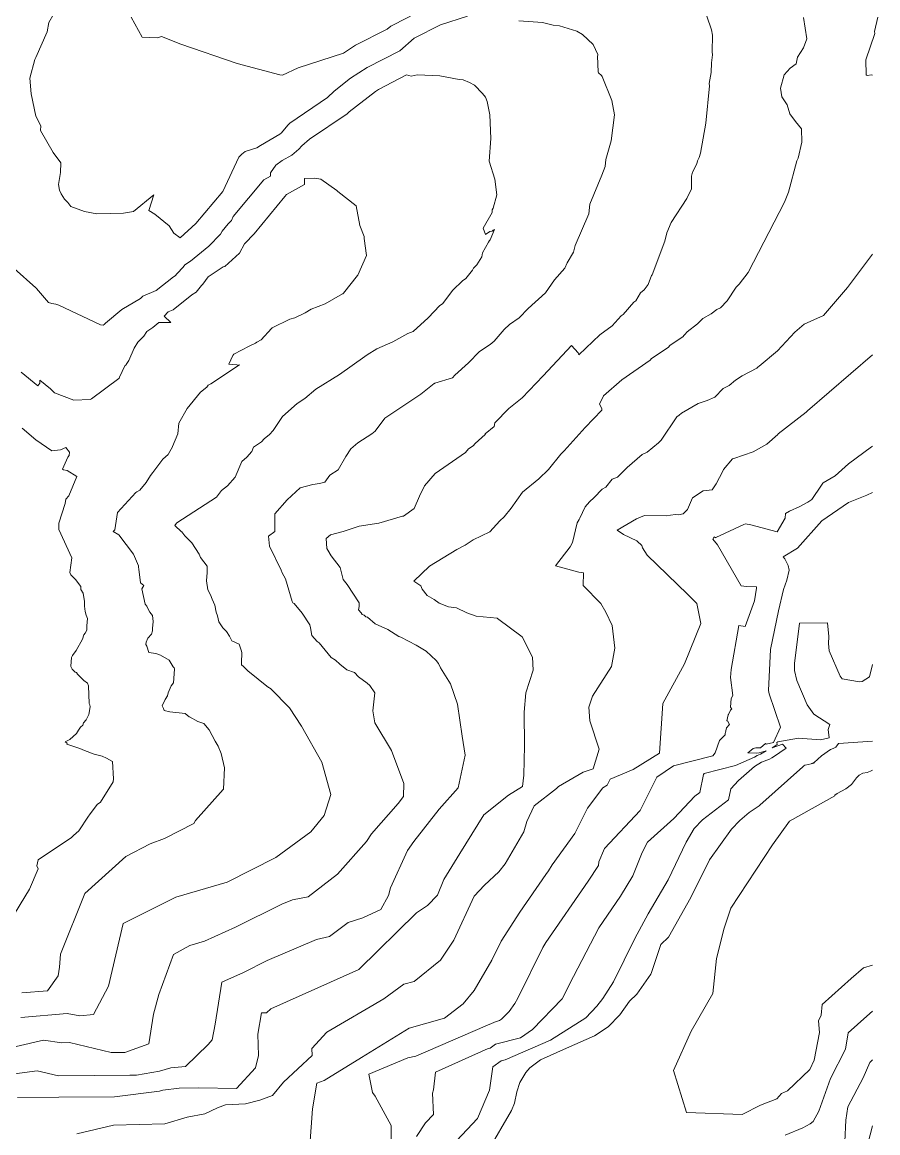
# Model space of a CAD drawing. Header units: metres. Extents: x 809241 to 811075, y 9156873 to 9158251.
# Drawn here: x 810814.4 to 811075.3, y 9157090.2 to 9157428.7 of the extents above; entities that cross this region are included whole.
import ezdxf

# ---------------------------------------------------------------- set-up
doc = ezdxf.new("R2010")
doc.units = ezdxf.units.M
doc.layers.add('C-TOPO-MAJR', color=9, linetype='Continuous')

msp = doc.modelspace()

# ---------------------------------------------------------------- linework, layer by layer
at = {"layer": 'C-TOPO-MAJR', "color": 9, "linetype": 'Continuous', "lineweight": 5}
for points, elevation in [([(810847.64, 9157430.29), (810850.96, 9157424.19), (810855.67, 9157423.95), (810856.9, 9157424.41), (810862.74, 9157422.07), (810879.93, 9157416.18), (810892.99, 9157412.66), (810893.78, 9157412.62), (810898.58, 9157414.77), (810912.36, 9157419.3), (810916.04, 9157421.71), (810925.72, 9157426.6), (810926.79, 9157427.53), (810927.66, 9157427.94), (810944.14, 9157436.6)], 2430), ([(810965.86, 9157429.11), (810973.07, 9157428.67), (810976.28, 9157427.82), (810978.19, 9157427.61), (810983.54, 9157426.04), (810985.24, 9157425.03), (810988.5, 9157421.94), (810989.91, 9157418.84), (810989.95, 9157418.64), (810989.87, 9157418.42), (810990.06, 9157413.61), (810990.13, 9157413.31), (810991.06, 9157412.44), (810991.21, 9157412.2), (810994.22, 9157404.89), (810995, 9157400.52), (810994.01, 9157392.57), (810992.38, 9157386.9), (810992.14, 9157384.75), (810991.19, 9157382.09), (810987.44, 9157373.26), (810987.18, 9157370.28), (810982.99, 9157360.7), (810982.47, 9157358.59), (810980.6, 9157355.36), (810979.91, 9157353.79), (810976.72, 9157350.21), (810974.02, 9157346.26), (810968.69, 9157341.48), (810965.97, 9157338.64), (810963, 9157336.58), (810961.4, 9157335.09), (810958.35, 9157331.52), (810957.09, 9157330.47), (810953.87, 9157328.31), (810950.46, 9157324.88), (810946.36, 9157321.11), (810945.64, 9157320.29), (810940.19, 9157318.69), (810940.13, 9157318.65), (810940.07, 9157318.62), (810940.03, 9157318.6), (810935.96, 9157315.4), (810924.97, 9157308.01), (810922.03, 9157304.07), (810920.97, 9157303.23), (810916.79, 9157300.54), (810914.61, 9157298.65), (810913.06, 9157296.4), (810910.73, 9157292.28), (810908.22, 9157290.62), (810906.63, 9157288.55), (810905.06, 9157288.09), (810902.98, 9157287.8), (810899.15, 9157286.83), (810895.17, 9157283.14), (810891.45, 9157278.91), (810891.44, 9157273.47), (810889.45, 9157272.12), (810889.78, 9157268.98), (810893.39, 9157261.7), (810893.69, 9157260.87), (810894.71, 9157259.03), (810896.67, 9157252.15), (810896.97, 9157251.75), (810897.3, 9157251.58), (810899.72, 9157248.59), (810902.07, 9157245), (810902.33, 9157244.13), (810902.74, 9157241.81), (810904.31, 9157239.98), (810904.93, 9157239.53), (810908.62, 9157235.1), (810909.95, 9157234.26), (810911.28, 9157233.01), (810913.41, 9157231.33), (810915.75, 9157230.53), (810916.92, 9157229.19), (810919.63, 9157227.23), (810920.44, 9157226.52), (810921.9, 9157224.34), (810921.31, 9157218.88), (810921.9, 9157215.2), (810927.03, 9157206.71), (810930.78, 9157196.63), (810930.68, 9157192.75), (810929.03, 9157190.61), (810920.93, 9157181.35), (810919.35, 9157179.04), (810910.54, 9157169), (810901.6, 9157162.12), (810896.78, 9157161.22), (810893.53, 9157159.9), (810879.4, 9157152.85), (810869.99, 9157148.58), (810865.5, 9157147.27), (810860.56, 9157144.58), (810856.08, 9157132.32), (810854.38, 9157126.42), (810853.04, 9157117.37), (810845.67, 9157114.71), (810841.54, 9157114.73), (810828.84, 9157117.74), (810826.5, 9157117.64), (810820.91, 9157118.49), (810805.42, 9157114.89)], 2440), ([(811023.17, 9157430.59), (811024.6, 9157426.39), (811024.92, 9157424.82), (811024.82, 9157419.67), (811024.94, 9157418.82), (811024.6, 9157416.31), (811024.49, 9157413.39), (811023.93, 9157410.07), (811023.99, 9157409.31), (811022.84, 9157397.91), (811021.19, 9157388.85), (811020.84, 9157387.49), (811020.35, 9157386.52), (811020.08, 9157385.54), (811018.78, 9157383.02), (811018.49, 9157381.83), (811018.52, 9157377.94), (811017.07, 9157374.97), (811012.27, 9157367.66), (811010.93, 9157364.49), (811010.39, 9157362), (811006.45, 9157351.74), (811006.33, 9157351.54), (811005.3, 9157348.73), (811004.02, 9157347.19), (811002.91, 9157346.21), (811001.47, 9157343.81), (811000.89, 9157343.43), (810997.61, 9157339.6), (810997.01, 9157339.2), (810994.29, 9157336.13), (810990.59, 9157333.43), (810984.11, 9157327.37), (810983.95, 9157327.9), (810981.9, 9157330.22), (810973.26, 9157320.95), (810966.85, 9157314.22), (810962.8, 9157311.02), (810958.47, 9157306.65), (810958.31, 9157305.48), (810955.62, 9157303.25), (810955.67, 9157303.03), (810955.55, 9157303.08), (810952.53, 9157300.34), (810951.95, 9157299.59), (810950.54, 9157298.66), (810949.53, 9157297.56), (810940.33, 9157291.12), (810937.09, 9157287.42), (810935.51, 9157284.31), (810933.92, 9157280.46), (810930.7, 9157278.14), (810930.37, 9157278.12), (810923.11, 9157276), (810917.15, 9157275.15), (810912.32, 9157273.47), (810908.39, 9157272.47), (810907.12, 9157271.31), (810907.29, 9157268.26), (810907.63, 9157267.81), (810908.66, 9157266.11), (810911.39, 9157262.5), (810912.3, 9157258.87), (810913.52, 9157257.32), (810917.17, 9157251.79), (810917.13, 9157250.63), (810916.94, 9157249.59), (810917.79, 9157248.66), (810918.04, 9157248.17), (810918.7, 9157247.96), (810919.14, 9157247.5), (810919.68, 9157247.35), (810922.07, 9157245.38), (810925.89, 9157243.66), (810929.29, 9157241.47), (810929.84, 9157241.24), (810934.48, 9157238.88), (810935.51, 9157238.19), (810937.59, 9157237.05), (810940.67, 9157234.19), (810941.32, 9157233.23), (810941.93, 9157231.94), (810945.05, 9157227.04), (810947.14, 9157220.88), (810948.6, 9157211.11), (810949.52, 9157205.29), (810947.32, 9157195.32), (810941.59, 9157188.83), (810933.78, 9157179.05), (810931.88, 9157176.27), (810926.67, 9157164.89), (810926.07, 9157162.58), (810923.77, 9157158.25), (810918.31, 9157155.75), (810913.79, 9157154.29), (810908.12, 9157150.06), (810904.16, 9157149.14), (810889.14, 9157142.71), (810881.87, 9157139.09), (810875.28, 9157136.1), (810873.23, 9157123.37), (810872.37, 9157118.51), (810871.13, 9157117.1), (810864.19, 9157110.39), (810859.71, 9157110.06), (810856.25, 9157109.01), (810849.25, 9157107.78), (810847.19, 9157107.79), (810825.5, 9157107.56), (810818.96, 9157109.11), (810810.55, 9157108)], 2430), ([(811052.64, 9157430.15), (811053.7, 9157423.66), (811052.63, 9157420.93), (811050.8, 9157418.11), (811050.37, 9157416.03), (811048.58, 9157414.69), (811046.72, 9157412.65), (811045.65, 9157408.61), (811046.07, 9157405.95), (811047.69, 9157403.59), (811048.5, 9157400.78), (811050.16, 9157398.44), (811052.02, 9157396.2), (811052.17, 9157392.15), (811051.01, 9157387.26), (811050.61, 9157386.52), (811048.06, 9157376.91), (811046.84, 9157373.9), (811035.8, 9157352.42), (811033.07, 9157348.93), (811032.15, 9157348.01), (811029.38, 9157343.83), (811027.33, 9157341.68), (811026.17, 9157341.19), (811024.45, 9157339.88), (811021.98, 9157338.44), (811020.32, 9157336.81), (811017.15, 9157334.4), (811016.46, 9157333.58), (811016.21, 9157333.35), (811015.89, 9157332.82), (811011.98, 9157330.24), (811011.38, 9157329.54), (811006.33, 9157326.18), (811005.88, 9157325.67), (810997.27, 9157319.77), (810991.66, 9157314.87), (810990.44, 9157312.29), (810991.1, 9157310.94), (810991.13, 9157310.44), (810986.06, 9157305.23), (810979.67, 9157298.05), (810978.65, 9157297.07), (810974.89, 9157292.43), (810971.96, 9157289.54), (810966.96, 9157285.52), (810963.55, 9157280.56), (810961.4, 9157278), (810960.09, 9157276.78), (810957.03, 9157273.35), (810951.88, 9157270.92), (810949.52, 9157269.34), (810946.93, 9157268.05), (810938.63, 9157262.94), (810938.58, 9157262.93), (810938.58, 9157262.91), (810933.81, 9157258.4), (810935.98, 9157256.92), (810936.38, 9157255.89), (810937.86, 9157253.97), (810940.06, 9157252.75), (810941.52, 9157251.67), (810944.35, 9157250.57), (810946.88, 9157250.27), (810950, 9157248.68), (810952.85, 9157247.65), (810959.27, 9157247.03), (810959.29, 9157246.97), (810966.89, 9157241.4), (810970.01, 9157235.21), (810970.19, 9157231.2), (810967.94, 9157224.29), (810967.48, 9157218.4), (810967.57, 9157208.2), (810967.35, 9157199.24), (810966.93, 9157195.79), (810962.68, 9157193.15), (810955.19, 9157187.14), (810947.82, 9157175.34), (810942.97, 9157167.44), (810941.02, 9157162.68), (810937.98, 9157159.54), (810934.64, 9157157.27), (810917.06, 9157139.96), (810890.19, 9157127.99), (810888.94, 9157126.82), (810887.36, 9157126.74), (810886.2, 9157120.25), (810886.43, 9157113.75), (810885.52, 9157110.05), (810879.74, 9157103.73), (810868.21, 9157103.88), (810862.22, 9157103.86), (810857.27, 9157103.22), (810856.28, 9157102.92), (810842.57, 9157101.15), (810825.58, 9157101.07), (810813, 9157100.96)], 2420), ([(810824.05, 9157431.23), (810822.52, 9157428.6), (810821.96, 9157425.75), (810818.58, 9157417.97), (810818.26, 9157417.4), (810816.76, 9157411.68), (810817.1, 9157406.88), (810818.58, 9157400.09), (810820.04, 9157397.12), (810819.95, 9157395.69), (810823.82, 9157389), (810826.2, 9157385.88), (810826.11, 9157382.94), (810825.49, 9157379.22), (810825.72, 9157377.57), (810826.25, 9157376.43), (810827.3, 9157374.77), (810828.26, 9157373.79), (810829.26, 9157372.52), (810833.41, 9157371.03), (810837.17, 9157370.28), (810845.24, 9157370.51), (810848.32, 9157371.07), (810854.54, 9157376.08), (810852.99, 9157371.3), (810854.85, 9157370.25), (810859.25, 9157366.67), (810860.58, 9157364.47), (810862.57, 9157363.03), (810867.34, 9157367.33), (810875.59, 9157377.15), (810880.46, 9157387.56), (810881.39, 9157388.48), (810882.42, 9157389.29), (810885.96, 9157390.44), (810887.02, 9157391.18), (810892.91, 9157394.63), (810893.43, 9157395.04), (810895.37, 9157397.31), (810896.05, 9157397.92), (810907.5, 9157405.77), (810909.54, 9157407.66), (810914.5, 9157411.68), (810919.54, 9157414.97), (810929.58, 9157420.05), (810933.93, 9157423.89), (810941.99, 9157427.9), (810950.14, 9157430.52)], 2440), ([(811075.31, 9157430.29), (811074.33, 9157425.89), (811074.44, 9157425.28), (811071.67, 9157417.26), (811071.76, 9157412.73), (811072.02, 9157412.45), (811073.35, 9157412.64), (811073.65, 9157412.61)], 2410), ([(810811.98, 9157353.7), (810818.57, 9157347.81), (810818.66, 9157347.72), (810818.72, 9157347.61), (810822.42, 9157343.3), (810823.46, 9157342.99), (810824.61, 9157342.79), (810825.52, 9157342.51), (810838.29, 9157336.47), (810839.06, 9157336.35), (810839.39, 9157336.59), (810839.77, 9157337), (810844.73, 9157341.14), (810850.46, 9157344.47), (810851.22, 9157345.27), (810855.22, 9157346.91), (810860.56, 9157351.15), (810861.04, 9157351.44), (810861.62, 9157352.17), (810863.47, 9157354.04), (810864.02, 9157354.79), (810865.69, 9157355.91), (810871.31, 9157360.5), (810874.86, 9157364.09), (810875.38, 9157365.01), (810877.19, 9157367.25), (810878.19, 9157368.28), (810878.77, 9157369.55), (810888.04, 9157380.66), (810890.13, 9157381.82), (810890.1, 9157382.85), (810891.75, 9157385.2), (810893.67, 9157386.53), (810896.58, 9157388.24), (810898.8, 9157390.01), (810899.71, 9157391.08), (810901.97, 9157393.12), (810913.47, 9157400.82), (810914.14, 9157401.44), (810922.1, 9157407.61), (810923.05, 9157408.23), (810931.62, 9157412.64), (810933.03, 9157412.23), (810934.79, 9157412.71), (810941.71, 9157412.4), (810947.65, 9157411.27), (810948.82, 9157411.18), (810950.78, 9157410.35), (810952.35, 9157409.51), (810954.77, 9157406.99), (810955.68, 9157405.88), (810956.22, 9157404.56), (810956.97, 9157400.51), (810957.31, 9157393.31), (810956.81, 9157386.37), (810958.56, 9157380.86), (810959.12, 9157376.12), (810958.03, 9157372), (810957.75, 9157371.49), (810957.67, 9157370.74), (810954.96, 9157365.9), (810955.72, 9157364.02), (810957.04, 9157364.97), (810957.67, 9157365.02), (810958.06, 9157365.35), (810958.45, 9157365.5), (810957.06, 9157362.39), (810956.93, 9157362.23), (810956.56, 9157361.69), (810954.73, 9157358.46), (810954.51, 9157357.26), (810953, 9157354.78), (810952.04, 9157353.78), (810951.74, 9157353.12), (810949.65, 9157350.59), (810948.66, 9157349.87), (810945.76, 9157347.02), (810942.56, 9157342.91), (810941.78, 9157342.37), (810938.24, 9157338.62), (810933.62, 9157334.45), (810932.01, 9157333.89), (810927.4, 9157331.32), (810922.53, 9157329.12), (810919.56, 9157327.31), (810918.91, 9157326.8), (810911.15, 9157321.31), (810903.93, 9157316.89), (810900.59, 9157314.01), (810898.23, 9157312.49), (810893.72, 9157308.52), (810890.93, 9157304.26), (810889.78, 9157303.06), (810888.16, 9157301.78), (810887.32, 9157300.85), (810884.95, 9157299.22), (810884.37, 9157297.92), (810882.87, 9157296.12), (810881.36, 9157294.79), (810879.38, 9157290.09), (810877.03, 9157287.45), (810875.13, 9157286.03), (810873.67, 9157283.92), (810861.53, 9157276.15), (810861.43, 9157276.11), (810861.42, 9157276.08), (810860.91, 9157275.29), (810862.98, 9157273.42), (810862.99, 9157273.39), (810863.03, 9157273.36), (810863.98, 9157272.16), (810866.15, 9157270.08), (810868.31, 9157266.58), (810868.78, 9157265.53), (810870.79, 9157262.95), (810870.81, 9157260.98), (810870.6, 9157258.5), (810871.02, 9157255.72), (810871.84, 9157254.15), (810872.31, 9157252.83), (810873.1, 9157251.05), (810873.58, 9157248.86), (810873.91, 9157247.83), (810874.32, 9157245.93), (810875.6, 9157244.14), (810876.68, 9157242.98), (810877.64, 9157241.58), (810878.3, 9157240.17), (810880.56, 9157239.15), (810881.26, 9157237.02), (810881.35, 9157236.53), (810881.29, 9157233.6), (810881.22, 9157232.84), (810881.9, 9157232.31), (810883.2, 9157231.06), (810889.54, 9157225.97), (810889.85, 9157225.82), (810890.22, 9157225.51), (810895.93, 9157219.77), (810899.57, 9157214.18), (810905.81, 9157203.14), (810908.54, 9157193.29), (810906.46, 9157186.97), (810902.4, 9157181.97), (810891.72, 9157174.09), (810876.94, 9157166.61), (810861.23, 9157162.03), (810845.19, 9157154.05), (810840.69, 9157134.9), (810836.12, 9157126.22), (810831.99, 9157125.87), (810828.07, 9157126.62), (810813.96, 9157125.34)], 2450), ([(810814.03, 9157322.01), (810819.14, 9157317.87), (810819.8, 9157318.67), (810819.78, 9157319.63), (810823.03, 9157316.95), (810824.24, 9157315.79), (810830.11, 9157313.56), (810835.1, 9157313.77), (810835.48, 9157313.95), (810843.84, 9157320.11), (810843.94, 9157320.24), (810844.03, 9157320.53), (810845.64, 9157324.02), (810845.96, 9157324.23), (810846.1, 9157324.39), (810846.91, 9157325.62), (810848.5, 9157329.41), (810849.67, 9157331.18), (810851.45, 9157333.02), (810852.4, 9157334.5), (810854.2, 9157335.65), (810856.04, 9157337.2), (810859.7, 9157337.24), (810857.66, 9157339.12), (810858.89, 9157340.43), (810860.4, 9157341.04), (810866.12, 9157345.63), (810867.48, 9157346.45), (810869.08, 9157348.49), (810869.44, 9157348.85), (810871.11, 9157351.12), (810875.68, 9157354.2), (810876.15, 9157354.26), (810880.64, 9157358.34), (810882.21, 9157361.16), (810882.31, 9157361.28), (810885.14, 9157364.2), (810885.15, 9157364.22), (810894.52, 9157375.63), (810895.03, 9157376.26), (810900.48, 9157379.3), (810900.43, 9157381.13), (810903.57, 9157381.2), (810905.43, 9157380.93), (810910.35, 9157377.39), (810910.68, 9157377.08), (810916.23, 9157372.71), (810917.4, 9157366.8), (810918.69, 9157363.38), (810918.66, 9157363.14), (810918.66, 9157362.84), (810919.35, 9157357.61), (810916.7, 9157351.58), (810916.67, 9157351.49), (810912.34, 9157346.1), (810912.13, 9157345.93), (810912.03, 9157345.91), (810906.73, 9157342.91), (810902.49, 9157341.29), (810900.7, 9157340.13), (810897.52, 9157338.64), (810896.02, 9157338.19), (810890.59, 9157335.53), (810890.38, 9157335.41), (810887.29, 9157331.94), (810885.92, 9157331.25), (810885.58, 9157330.9), (810883.64, 9157330.03), (810878.97, 9157327.56), (810878.65, 9157327.15), (810877.38, 9157324.54), (810879.84, 9157324.25), (810880.06, 9157324.2), (810880.62, 9157324.25), (810871.89, 9157318.52), (810871.15, 9157318.11), (810870.65, 9157317.45), (810868.8, 9157316), (810864.7, 9157310.96), (810862.12, 9157306.54), (810861.81, 9157303.25), (810860.27, 9157299.4), (810860.19, 9157299.28), (810859, 9157297.18), (810858.93, 9157297), (810857.27, 9157295.59), (810854.27, 9157291.45), (810853.47, 9157290.52), (810852.16, 9157288.45), (810850.29, 9157286.1), (810849.35, 9157285.56), (810849.08, 9157285.33), (810843.5, 9157279.26), (810842.66, 9157274.03), (810842.18, 9157273.48), (810843.81, 9157272.5), (810848.35, 9157266.58), (810849.83, 9157263.01), (810849.86, 9157262.84), (810849.89, 9157262.65), (810850, 9157262.06), (810850.44, 9157257.89), (810851.53, 9157257.07), (810850.87, 9157256.01), (810851.88, 9157251.36), (810852.42, 9157250.75), (810852.81, 9157249.77), (810853.29, 9157248.9), (810854.1, 9157247.91), (810854.35, 9157246.07), (810854.09, 9157243.96), (810854.08, 9157243.17), (810853.8, 9157242.2), (810852.7, 9157240.95), (810852.23, 9157239.73), (810852.07, 9157239.01), (810852.38, 9157238.58), (810853.01, 9157236.58), (810855.1, 9157236.27), (810856.56, 9157235.78), (810859.2, 9157234.31), (810860.41, 9157232.24), (810860.73, 9157231.89), (810860.86, 9157231.7), (810860.88, 9157231.52), (810860.48, 9157227.34), (810859.8, 9157226.5), (810858.93, 9157224.33), (810858.67, 9157223.41), (810857.99, 9157222.28), (810857.11, 9157220.31), (810857.52, 9157219.53), (810857.67, 9157218.92), (810859.44, 9157218.51), (810864.1, 9157218.06), (810865.35, 9157217.04), (810865.45, 9157217), (810867.96, 9157215.61), (810869.79, 9157214.95), (810871.42, 9157213), (810873.19, 9157209.61), (810874.2, 9157208.08), (810875.04, 9157205.78), (810876.06, 9157201.47), (810875.74, 9157194.95), (810875.74, 9157194.86), (810875.74, 9157194.84), (810875.71, 9157194.81), (810867.2, 9157185.42), (810866.68, 9157184.51), (810857.78, 9157179.93), (810853.4, 9157178.31), (810845.95, 9157174.39), (810833.53, 9157163.18), (810826.06, 9157144.63), (810825.78, 9157140.72), (810825.36, 9157138.05), (810822.06, 9157133.45), (810814.28, 9157132.83)], 2460), ([(811073.65, 9157358), (811066.06, 9157347.86), (811058.7, 9157339.28), (811052.82, 9157336.7), (811050.03, 9157334.3), (811044.68, 9157328.57), (811039.18, 9157323.91), (811038.82, 9157323.67), (811038.39, 9157323.23), (811033.93, 9157320.94), (811031.9, 9157319.57), (811029.97, 9157318.03), (811028.19, 9157317.08), (811025.62, 9157314.47), (811023.3, 9157313.41), (811020.52, 9157312.52), (811015.41, 9157309.56), (811014.72, 9157308.99), (811014.02, 9157308.49), (811009.29, 9157301.37), (811008.43, 9157300.54), (811004.99, 9157297.67), (811003.49, 9157296.99), (810998.89, 9157293.02), (810995.9, 9157290.04), (810994.35, 9157289.44), (810992.4, 9157287.05), (810991.23, 9157286.4), (810988.84, 9157283.82), (810987.39, 9157282.55), (810986.09, 9157280.97), (810984.41, 9157277.54), (810984.2, 9157277.2), (810983.63, 9157276.1), (810982.23, 9157270.13), (810981.54, 9157268.83), (810977.02, 9157263.04), (810977.01, 9157263.02), (810984.15, 9157261.1), (810985.53, 9157260.93), (810985.45, 9157257.03), (810990.81, 9157251.57), (810992.4, 9157248.91), (810994.32, 9157244.89), (810995.11, 9157237.98), (810994.07, 9157232.34), (810988.28, 9157223.35), (810987.16, 9157219.9), (810987.51, 9157215.78), (810990.37, 9157207.1), (810988.53, 9157201.17), (810985.46, 9157200.1), (810977.9, 9157195.74), (810977.32, 9157195.11), (810970.56, 9157189.84), (810968.25, 9157185.06), (810967.37, 9157181.96), (810961.69, 9157172.18), (810959.7, 9157169.72), (810955.4, 9157165.73), (810952.26, 9157162.3), (810946.04, 9157148.93), (810941.97, 9157142.8), (810933.89, 9157136.37), (810930.79, 9157135.5), (810924.7, 9157131.04), (810907.29, 9157120.89), (810902.74, 9157115.93), (810902.85, 9157113.73), (810894.09, 9157105.68), (810890.77, 9157101.61), (810886.83, 9157100.18), (810882.49, 9157099.02), (810876.38, 9157098.77), (810873.94, 9157097.84), (810870.05, 9157096), (810864.7, 9157094.94), (810857.9, 9157092.95), (810842.28, 9157092.57), (810831.05, 9157089.87)], 2410), ([(811073.65, 9157327.39), (811053.91, 9157310.29), (811053.69, 9157310.08), (811053.54, 9157309.98), (811053.53, 9157309.97), (811053.53, 9157309.97), (811053.52, 9157309.96), (811053.52, 9157309.95), (811053.5, 9157309.93), (811053.49, 9157309.92), (811053.49, 9157309.92), (811053.48, 9157309.92), (811053.46, 9157309.91), (811053.46, 9157309.91), (811044.92, 9157303.22), (811044.86, 9157303.1), (811041.51, 9157300.1), (811037.26, 9157297.8), (811031.4, 9157295.78), (811031.04, 9157295.62), (811028.24, 9157292.36), (811028.04, 9157291.9), (811026.01, 9157288.04), (811024.78, 9157286.23), (811022.02, 9157285.87), (811018.84, 9157283.74), (811017.27, 9157280.2), (811015.94, 9157278.89), (811014.55, 9157278.58), (811013.58, 9157278.67), (811012.05, 9157278.49), (811010.8, 9157278.23), (811004.15, 9157278.4), (811001.74, 9157277.38), (810995.87, 9157273.85), (810997.73, 9157272.54), (811001.8, 9157270.62), (811001.94, 9157270.54), (811003.38, 9157269.24), (811003.57, 9157268.5), (811004.97, 9157266.27), (811017.23, 9157254.37), (811020.16, 9157251.55), (811021.35, 9157245.49), (811016.36, 9157233.16), (811009.74, 9157221.07), (811008.78, 9157205.92), (811000.71, 9157200.92), (810993.68, 9157197.98), (810992.76, 9157196.22), (810991.45, 9157195.41), (810986.73, 9157189.14), (810982.96, 9157181.45), (810976.01, 9157171.85), (810974.92, 9157170.02), (810974.09, 9157168.99), (810966.15, 9157157.51), (810960.46, 9157148.62), (810957.6, 9157142.8), (810952.26, 9157133.54), (810948.82, 9157129.55), (810943.2, 9157125.17), (810932.35, 9157122.12), (810917.87, 9157113.12), (810906.45, 9157106.16), (810904.26, 9157105.3), (810902.93, 9157097.52), (810902.09, 9157086.29)], 2400), ([(810814.35, 9157304.98), (810818.57, 9157301.45), (810823.44, 9157298.03), (810826.12, 9157298.39), (810827.7, 9157299.13), (810828.78, 9157297.72), (810828.76, 9157296.64), (810828.33, 9157296.11), (810826.67, 9157292.54), (810826.95, 9157292.26), (810828.14, 9157292.13), (810831.05, 9157290.29), (810828.62, 9157284.34), (810827.73, 9157283.37), (810827.51, 9157281.98), (810825.55, 9157276.05), (810825.55, 9157274.11), (810829.53, 9157265.48), (810828.94, 9157260.97), (810829.18, 9157260.26), (810830.65, 9157258.88), (810832.29, 9157256.74), (810832.26, 9157255.84), (810832.97, 9157254.67), (810833.4, 9157252.2), (810833.38, 9157250.76), (810833.57, 9157249.07), (810833.9, 9157247.95), (810834.27, 9157246.99), (810834.05, 9157244.69), (810834.05, 9157243.45), (810833.61, 9157242.55), (810833.14, 9157242.04), (810832.74, 9157240.71), (810830.86, 9157237.19), (810829.7, 9157235.69), (810829.39, 9157235.05), (810829.24, 9157232.48), (810829.26, 9157232.39), (810829.58, 9157231.51), (810830.53, 9157230.64), (810830.95, 9157230.47), (810831.3, 9157230.05), (810833.19, 9157228.08), (810834.28, 9157227.25), (810834.56, 9157226.42), (810834.8, 9157221.09), (810834.99, 9157220.61), (810835.1, 9157220.04), (810834.69, 9157217.73), (810833.94, 9157216.13), (810833.11, 9157215.15), (810832.89, 9157214.41), (810832.19, 9157213.84), (810831.57, 9157212.98), (810830.9, 9157211.89), (810828.94, 9157210.11), (810827.48, 9157209.37), (810828.06, 9157209), (810827.97, 9157208.72), (810831.95, 9157207.37), (810833.38, 9157206.69), (810836.3, 9157205.61), (810838.73, 9157205.04), (810840.07, 9157204.45), (810841.9, 9157203.39), (810842.25, 9157198.13), (810842.09, 9157197.2), (810838.25, 9157191.04), (810837.27, 9157190.29), (810834.96, 9157187.18), (810834.61, 9157186.77), (810831.71, 9157182.3), (810830, 9157180.78), (810829.47, 9157180.22), (810819.21, 9157173.45), (810818.88, 9157171.63), (810819.24, 9157170.64), (810816.64, 9157164.44), (810810.63, 9157154.64)], 2470), ([(811073.65, 9157299.55), (811073.4, 9157299.28), (811066.35, 9157294.11), (811062.35, 9157290.44), (811058.65, 9157288.35), (811058.55, 9157288.26), (811058.59, 9157288.24), (811058.11, 9157287.66), (811055.21, 9157283.29), (811053.92, 9157282.4), (811051.56, 9157281.08), (811048.36, 9157279.66), (811047.13, 9157278.95), (811047.02, 9157277.51), (811044.58, 9157273.37), (811036.63, 9157275.5), (811034.96, 9157275.8), (811034.43, 9157275.6), (811025.92, 9157271.62), (811025.85, 9157271.57), (811025.89, 9157271.67), (811025.74, 9157271.64), (811025.43, 9157271.85), (811025.03, 9157271.12), (811026.38, 9157269.44), (811033.65, 9157256.89), (811035.26, 9157256.7), (811038.28, 9157256.59), (811038.34, 9157256.29), (811038.31, 9157256.18), (811037.66, 9157252.38), (811034.83, 9157244.56), (811032.92, 9157244.8), (811030.59, 9157231.38), (811030.42, 9157228.95), (811031.06, 9157223.52), (811030.59, 9157222.61), (811030.34, 9157219.96), (811030.71, 9157219.59), (811030.78, 9157219.41), (811030.39, 9157219.05), (811029.74, 9157217.71), (811029.68, 9157217.56), (811029.28, 9157215.77), (811029.48, 9157215.82), (811030.11, 9157214.66), (811029.21, 9157213.68), (811028.96, 9157212.74), (811028.87, 9157212.24), (811028.78, 9157212.07), (811028.72, 9157211.49), (811027.06, 9157209.83), (811025.74, 9157206.05), (811024.95, 9157205.07), (811012.97, 9157202.05), (811007.92, 9157198.63), (811002.8, 9157188.45), (810991.96, 9157176.91), (810990.22, 9157172.85), (810990.17, 9157171.65), (810987.01, 9157166.87), (810974.1, 9157148.22), (810973.15, 9157146.74), (810965.53, 9157131.22), (810964.64, 9157129.67), (810962.86, 9157127.19), (810960.52, 9157124.85), (810959.9, 9157124.42), (810958.46, 9157123.91), (810958.26, 9157123.88), (810955.57, 9157122.68), (810934.44, 9157113.61), (810931.97, 9157113.1), (810920.05, 9157108.12), (810921.17, 9157102.48), (810922.06, 9157101.34), (810926.87, 9157092.46), (810926.66, 9157073.57)], 2390), ([(811073.65, 9157285.35), (811071.98, 9157284.53), (811066.37, 9157282.35), (811058.21, 9157276.77), (811050.85, 9157268.43), (811046.45, 9157265.8), (811046.99, 9157265.19), (811048.02, 9157263.11), (811048.29, 9157261.68), (811047.52, 9157258.69), (811046.52, 9157255.85), (811045.02, 9157249.27), (811042.59, 9157237.48), (811041.93, 9157224.99), (811042.17, 9157224.04), (811045.59, 9157213.85), (811043.51, 9157209.2), (811041.26, 9157208.72), (811041.24, 9157208.79), (811041.03, 9157208.85), (811039.54, 9157207.57), (811038.07, 9157207.57), (811037.27, 9157207.33), (811036.05, 9157206.3), (811035.69, 9157206.05), (811038.21, 9157205.94), (811039.18, 9157205.99), (811041.25, 9157206.63), (811039.54, 9157205.61), (811038.55, 9157205.24), (811037.7, 9157204.71), (811031.87, 9157202.15), (811022.39, 9157199.74), (811022.11, 9157199.38), (811021, 9157193.98), (811019.48, 9157192.81), (811013.06, 9157186.05), (811005.09, 9157178.77), (811003.48, 9157175.63), (811000.58, 9157168.52), (810996.88, 9157162.31), (810990.24, 9157152.72), (810982.5, 9157137.89), (810979.05, 9157131.04), (810970.04, 9157121.72), (810966.35, 9157119.12), (810958.7, 9157117.2), (810957.05, 9157116), (810956.52, 9157115.92), (810940.38, 9157108.69), (810939.78, 9157103.26), (810939.48, 9157102.31), (810939.8, 9157095.8), (810937.34, 9157093.21), (810934.63, 9157089.06)], 2380), ([(811073.65, 9157232.93), (811072.77, 9157229.21), (811070.53, 9157227.8), (811069.72, 9157227.67), (811064.39, 9157228.61), (811063.87, 9157229.35), (811060.45, 9157237.13), (811060.29, 9157239.34), (811060.34, 9157241.52), (811059.97, 9157245.63), (811051.49, 9157245.56), (811051.46, 9157245.57), (811051.41, 9157245.53), (811049.86, 9157233.26), (811049.86, 9157231.12), (811050.63, 9157228.1), (811053.81, 9157220.61), (811055.77, 9157217.77), (811060.73, 9157214.65), (811060.19, 9157213.13), (811060.5, 9157210.6), (811057.88, 9157209.96), (811051.12, 9157210.47), (811044.86, 9157209.36), (811044.53, 9157209.2), (811044.59, 9157208.53), (811043.12, 9157207.51), (811043.12, 9157207.51), (811046.23, 9157208.66), (811047.33, 9157207.4), (811043.55, 9157204.78), (811043.01, 9157204.54), (811042.32, 9157204.13), (811039.86, 9157203.21), (811037.73, 9157201.89), (811032.79, 9157197.64), (811030.46, 9157195.1), (811029.73, 9157191.72), (811021.86, 9157185.56), (811019.32, 9157182.96), (811016.91, 9157178.76), (811011.4, 9157167.35), (811005.24, 9157157), (811001.22, 9157149.41), (810994.71, 9157136.25), (810991.5, 9157131.12), (810989.65, 9157128.76), (810986.32, 9157125.23), (810975.46, 9157118.46), (810961.7, 9157112.46), (810960.42, 9157112.15), (810957.94, 9157110.34), (810956.86, 9157103.22), (810953.24, 9157094.61), (810945.26, 9157086.15)], 2370), ([(811073.65, 9157209.59), (811063.3, 9157208.89), (811062.46, 9157207.76), (811061.67, 9157207.31), (811060.84, 9157207.02), (811058.11, 9157205.08), (811055.93, 9157203.12), (811055.04, 9157202.79), (811055.9, 9157202.85), (811053.2, 9157202.29), (811053.06, 9157202.28), (811052.79, 9157202.1), (811052.58, 9157201.89), (811052.44, 9157201.78), (811039.37, 9157190.11), (811039.15, 9157189.88), (811036.06, 9157187.88), (811033.25, 9157185.41), (811030.7, 9157182.72), (811023.94, 9157173.39), (811018.34, 9157161.94), (811011.48, 9157149.8), (811009.17, 9157147.6), (811006.19, 9157138.72), (811006.12, 9157138.6), (811001.8, 9157132.44), (810999.61, 9157130.31), (810996.68, 9157126.18), (810993.04, 9157122.47), (810988.94, 9157119.78), (810980.39, 9157115.99), (810972.43, 9157112.47), (810969.18, 9157110), (810967.98, 9157108.64), (810966.16, 9157105.52), (810965.2, 9157102.7), (810964.48, 9157099.29), (810963.61, 9157097.04), (810956.39, 9157084.63)], 2360), ([(811073.65, 9157200.74), (811073.13, 9157200.46), (811072.03, 9157200.04), (811070.72, 9157199.81), (811069.59, 9157199.2), (811068.86, 9157198.44), (811067.26, 9157196.35), (811065.57, 9157195.02), (811062.91, 9157193.63), (811062.24, 9157193.17), (811062.21, 9157192.93), (811048.34, 9157185.18), (811043.18, 9157177.99), (811030.45, 9157158.7), (811028.49, 9157152.56), (811026.12, 9157143.31), (811025.02, 9157132.66), (811018.39, 9157121.21), (811013.05, 9157109.16), (811016.98, 9157096.36), (811033.9, 9157095.77), (811039.58, 9157098.64), (811044.49, 9157100.53), (811045.9, 9157102.23), (811047.74, 9157103.03), (811054.61, 9157109.46), (811055.94, 9157112.4), (811057.57, 9157120.79), (811057.19, 9157124.32), (811058, 9157126.08), (811058.39, 9157129.33), (811067.14, 9157137.25), (811070.94, 9157140.5), (811073.65, 9157141.33)], 2350), ([(811047.09, 9157089.52), (811052.46, 9157091.68), (811054.65, 9157092.92), (811055.57, 9157093.7), (811057.35, 9157096.85), (811060.84, 9157106.76), (811065.46, 9157115.67), (811066.24, 9157120.66), (811071.98, 9157125.79), (811073.65, 9157127.31)], 2360), ([(811065.21, 9157087.53), (811065.54, 9157094.05), (811066.2, 9157098.13), (811070.85, 9157106.92), (811072.85, 9157111.64), (811073.65, 9157112.42)], 2370), ([(811072.3, 9157086.81), (811073.65, 9157092.35)], 2380)]:
    msp.add_lwpolyline(points, dxfattribs=dict(at, elevation=elevation))

doc.saveas('drawing.dxf')
